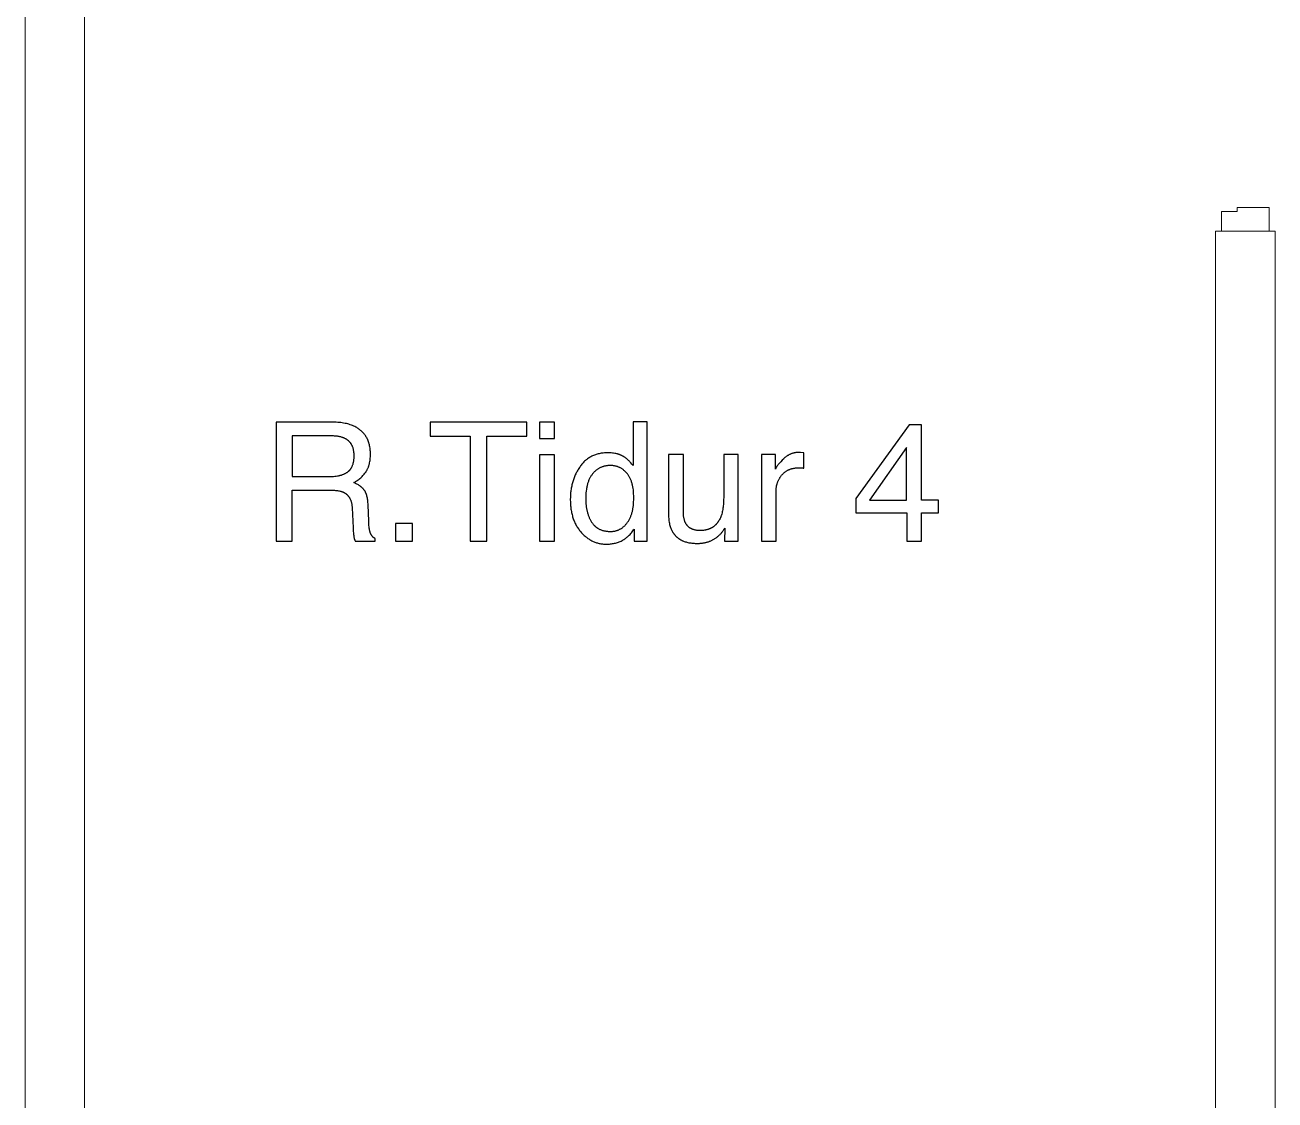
# Model space of a CAD drawing. Header units: metres. Extents: x 0 to 2861, y -1 to 1496.
# Drawn here: x 18.375 to 21.525, y 23.611 to 26.322 of the extents above; entities that cross this region are included whole.
import ezdxf

# ---------------------------------------------------------------- set-up
doc = ezdxf.new("R2010")
doc.units = ezdxf.units.M
doc.layers.add('ARS-KUSEN', color=25, linetype='Continuous', lineweight=9)
doc.layers.add('ARS_DINDING', color=1, linetype='Continuous', lineweight=15)
doc.layers.add('Default', color=18, linetype='Continuous')

msp = doc.modelspace()

# ---------------------------------------------------------------- linework, layer by layer
at = {"layer": 'ARS-KUSEN'}
msp.add_lwpolyline([(21.3898, 25.8015), (21.3898, 25.8515), (21.4298, 25.8515), (21.4298, 25.8615), (21.5098, 25.8615), (21.5098, 25.8015)], close=True, dxfattribs=at)
at = {"layer": 'ARS_DINDING', "color": 251}
for points in [[(18.5248, 22.6465), (18.3748, 22.6465), (18.3748, 26.7715)], [(18.5248, 26.7715), (18.5248, 22.7965)], [(21.3748, 22.7965), (21.3748, 25.8015), (21.5248, 25.8015), (21.5248, 23.4215)]]:
    msp.add_lwpolyline(points, dxfattribs=at)
at = {"layer": 'Default'}
for points in [[(19.1465, 25.3202), (19.0077, 25.3202)], [(19.0077, 25.3202), (19.0077, 25.0202)], [(19.2031, 25.1677), (19.2056, 25.169), (19.208, 25.1704), (19.2103, 25.1718), (19.2125, 25.1733), (19.2147, 25.1748), (19.2169, 25.1764), (19.2189, 25.1781), (19.2209, 25.1798), (19.2228, 25.1815), (19.2246, 25.1833), (19.2264, 25.1852), (19.2281, 25.1871), (19.2298, 25.189), (19.2313, 25.1911), (19.2328, 25.1931), (19.2342, 25.1952), (19.2349, 25.1963), (19.2356, 25.1974), (19.2362, 25.1985), (19.2368, 25.1997), (19.2374, 25.2008), (19.238, 25.202), (19.2386, 25.2032), (19.2391, 25.2044), (19.2396, 25.2057), (19.2401, 25.2069), (19.2406, 25.2082), (19.241, 25.2095), (19.2414, 25.2108), (19.2418, 25.2121), (19.2422, 25.2135), (19.2426, 25.2148), (19.2429, 25.2162), (19.2432, 25.2176), (19.2438, 25.2205), (19.2443, 25.2235), (19.2447, 25.2265), (19.245, 25.2296), (19.2452, 25.2328), (19.2453, 25.236), (19.2454, 25.2393), (19.2453, 25.2425), (19.2452, 25.2457), (19.245, 25.2487), (19.2447, 25.2518), (19.2443, 25.2547), (19.2439, 25.2576), (19.2433, 25.2604), (19.2427, 25.2631), (19.242, 25.2658), (19.2416, 25.2672), (19.2412, 25.2685), (19.2408, 25.2698), (19.2404, 25.271), (19.2399, 25.2723), (19.2394, 25.2735), (19.2389, 25.2748), (19.2384, 25.276), (19.2378, 25.2772), (19.2373, 25.2783), (19.2367, 25.2795), (19.2361, 25.2806), (19.2354, 25.2818), (19.2348, 25.2829), (19.2341, 25.284), (19.2334, 25.2851), (19.2327, 25.2861), (19.232, 25.2872), (19.2312, 25.2882), (19.2305, 25.2893), (19.2297, 25.2903), (19.2289, 25.2912), (19.228, 25.2922), (19.2272, 25.2932), (19.2263, 25.2941), (19.2254, 25.295), (19.2245, 25.2959), (19.2235, 25.2968), (19.2226, 25.2977), (19.2216, 25.2986), (19.2206, 25.2994), (19.2196, 25.3003), (19.2185, 25.3011), (19.2175, 25.3019), (19.2164, 25.3027), (19.2153, 25.3034), (19.2141, 25.3042), (19.213, 25.3049), (19.2118, 25.3056), (19.2106, 25.3063), (19.2082, 25.3077), (19.2057, 25.309), (19.2031, 25.3102), (19.2017, 25.3108), (19.2003, 25.3114), (19.1973, 25.3126), (19.1943, 25.3136), (19.1912, 25.3146), (19.188, 25.3155), (19.1847, 25.3163), (19.1813, 25.3171), (19.1778, 25.3177), (19.1742, 25.3183), (19.1706, 25.3188), (19.1668, 25.3192), (19.1629, 25.3196), (19.159, 25.3199), (19.1549, 25.3201), (19.1508, 25.3202), (19.1465, 25.3202)], [(19.6393, 25.3202), (19.3959, 25.3202)], [(19.3959, 25.3202), (19.3959, 25.2845)], [(19.6393, 25.2845), (19.6393, 25.3202)], [(19.6716, 25.3202), (19.6716, 25.2786)], [(19.7089, 25.3202), (19.6716, 25.3202)], [(19.7089, 25.2786), (19.7089, 25.3202)], [(19.9428, 25.3212), (19.9074, 25.3212)], [(19.9074, 25.3212), (19.9074, 25.2108)], [(19.9428, 25.0202), (19.9428, 25.3212)], [(20.6028, 25.3135), (20.4689, 25.1276)], [(20.6339, 25.3135), (20.6028, 25.3135)], [(20.6339, 25.1238), (20.6339, 25.3135)], [(19.1475, 25.2853), (19.0483, 25.2853)], [(19.0483, 25.2853), (19.0483, 25.1828)], [(19.1422, 25.1828), (19.1458, 25.1828), (19.1492, 25.183), (19.1525, 25.1832), (19.1558, 25.1835), (19.1589, 25.1839), (19.162, 25.1844), (19.1635, 25.1847), (19.165, 25.185), (19.1664, 25.1853), (19.1678, 25.1856), (19.1692, 25.186), (19.1706, 25.1864), (19.172, 25.1868), (19.1733, 25.1872), (19.1746, 25.1877), (19.1759, 25.1882), (19.1772, 25.1887), (19.1784, 25.1892), (19.1796, 25.1898), (19.1808, 25.1903), (19.182, 25.1909), (19.1831, 25.1915), (19.1842, 25.1922), (19.1853, 25.1928), (19.1864, 25.1935), (19.1875, 25.1942), (19.188, 25.1946), (19.1885, 25.1949), (19.189, 25.1953), (19.1895, 25.1957), (19.19, 25.1961), (19.1904, 25.1965), (19.1909, 25.1969), (19.1914, 25.1974), (19.1918, 25.1978), (19.1923, 25.1982), (19.1927, 25.1987), (19.1931, 25.1991), (19.1935, 25.1996), (19.194, 25.2001), (19.1944, 25.2006), (19.1948, 25.2011), (19.1951, 25.2016), (19.1955, 25.2021), (19.1959, 25.2026), (19.1962, 25.2032), (19.1966, 25.2037), (19.1969, 25.2042), (19.1973, 25.2048), (19.1976, 25.2054), (19.1982, 25.2065), (19.1988, 25.2077), (19.1994, 25.209), (19.2, 25.2102), (19.2005, 25.2116), (19.2009, 25.2129), (19.2014, 25.2143), (19.2018, 25.2157), (19.2021, 25.2171), (19.2025, 25.2186), (19.2028, 25.2201), (19.2031, 25.2217), (19.2033, 25.2233), (19.2035, 25.2249), (19.2037, 25.2266), (19.2039, 25.2283), (19.204, 25.23), (19.204, 25.2318), (19.2041, 25.2336), (19.2041, 25.2355), (19.2041, 25.2374), (19.204, 25.2394), (19.2039, 25.2413), (19.2038, 25.2432), (19.2035, 25.245), (19.2033, 25.2468), (19.203, 25.2485), (19.2027, 25.2502), (19.2023, 25.2519), (19.2018, 25.2535), (19.2014, 25.2551), (19.2008, 25.2566), (19.2006, 25.2574), (19.2003, 25.2581), (19.2, 25.2589), (19.1997, 25.2596), (19.1993, 25.2603), (19.199, 25.261), (19.1987, 25.2617), (19.1983, 25.2624), (19.1979, 25.2631), (19.1975, 25.2638), (19.1972, 25.2644), (19.1967, 25.2651), (19.1963, 25.2657), (19.1959, 25.2663), (19.1955, 25.267), (19.195, 25.2676), (19.1946, 25.2682), (19.1941, 25.2688), (19.1936, 25.2693), (19.1931, 25.2699), (19.1926, 25.2705), (19.1921, 25.271), (19.1916, 25.2715), (19.191, 25.2721), (19.1905, 25.2726), (19.1899, 25.2731), (19.1893, 25.2736), (19.1887, 25.2741), (19.1881, 25.2746), (19.1875, 25.275), (19.1869, 25.2755), (19.1863, 25.2759), (19.1856, 25.2764), (19.185, 25.2768), (19.1843, 25.2772), (19.1837, 25.2776), (19.183, 25.278), (19.1823, 25.2784), (19.1808, 25.2792), (19.18, 25.2795), (19.1792, 25.2799), (19.1784, 25.2803), (19.1776, 25.2806), (19.1767, 25.2809), (19.1759, 25.2813), (19.175, 25.2816), (19.1741, 25.2818), (19.1722, 25.2824), (19.1703, 25.2829), (19.1683, 25.2834), (19.1663, 25.2838), (19.1642, 25.2841), (19.162, 25.2844), (19.1597, 25.2847), (19.1574, 25.2849), (19.1551, 25.2851), (19.1526, 25.2852), (19.1501, 25.2853), (19.1475, 25.2853)], [(19.3959, 25.2845), (19.497, 25.2845)], [(19.497, 25.2845), (19.497, 25.0202)], [(19.5382, 25.0202), (19.5382, 25.2845)], [(19.5382, 25.2845), (19.6393, 25.2845)], [(19.6716, 25.2786), (19.7089, 25.2786)], [(19.6716, 25.2379), (19.6716, 25.0202)], [(19.7089, 25.2379), (19.6716, 25.2379)], [(19.7089, 25.0202), (19.7089, 25.2379)], [(19.8431, 25.2428), (19.8403, 25.2428), (19.8375, 25.2427), (19.8348, 25.2425), (19.8321, 25.2423), (19.8295, 25.242), (19.8269, 25.2416), (19.8243, 25.2411), (19.8218, 25.2406), (19.8193, 25.24), (19.8168, 25.2394), (19.8144, 25.2387), (19.8121, 25.2379), (19.8097, 25.237), (19.8075, 25.2361), (19.8052, 25.2351), (19.803, 25.2341), (19.8009, 25.2329), (19.7987, 25.2317), (19.7967, 25.2305), (19.7946, 25.2291), (19.7926, 25.2277), (19.7907, 25.2263), (19.7888, 25.2247), (19.7869, 25.2231), (19.7851, 25.2214), (19.7833, 25.2197), (19.7815, 25.2179), (19.7798, 25.216), (19.7781, 25.2141), (19.7765, 25.212), (19.7749, 25.2099), (19.7734, 25.2078), (19.7719, 25.2056), (19.7704, 25.2034), (19.769, 25.2011), (19.7677, 25.1988), (19.7663, 25.1965), (19.7651, 25.1942), (19.7639, 25.1919), (19.7627, 25.1895), (19.7616, 25.1871), (19.7605, 25.1847), (19.7595, 25.1822), (19.7585, 25.1797), (19.7576, 25.1772), (19.7567, 25.1747), (19.7559, 25.1722), (19.7551, 25.1696), (19.7543, 25.167), (19.7536, 25.1644), (19.753, 25.1617), (19.7524, 25.159), (19.7519, 25.1563), (19.7514, 25.1536), (19.7509, 25.1509), (19.7505, 25.1481), (19.7501, 25.1453), (19.7498, 25.1425), (19.7494, 25.1367), (19.7491, 25.1309), (19.749, 25.125), (19.7491, 25.1187), (19.7492, 25.1156), (19.7494, 25.1125), (19.7496, 25.1095), (19.7499, 25.1066), (19.7503, 25.1036), (19.7506, 25.1007), (19.7511, 25.0979), (19.7516, 25.0951), (19.7521, 25.0923), (19.7527, 25.0895), (19.7534, 25.0869), (19.7541, 25.0842), (19.7549, 25.0816), (19.7557, 25.079), (19.7565, 25.0765), (19.7574, 25.074), (19.7584, 25.0715), (19.7594, 25.0691), (19.7605, 25.0667), (19.7616, 25.0644), (19.7628, 25.0621), (19.764, 25.0598), (19.7653, 25.0576), (19.7666, 25.0554), (19.768, 25.0533), (19.7695, 25.0512), (19.7709, 25.0491), (19.7725, 25.0471), (19.7741, 25.0451), (19.7757, 25.0432), (19.7774, 25.0413), (19.7791, 25.0395), (19.7808, 25.0377), (19.7826, 25.036), (19.7843, 25.0343), (19.7861, 25.0327), (19.7879, 25.0312), (19.7897, 25.0297), (19.7916, 25.0283), (19.7934, 25.027), (19.7953, 25.0257), (19.7972, 25.0245), (19.7991, 25.0233), (19.801, 25.0222), (19.803, 25.0211), (19.8049, 25.0201), (19.8069, 25.0192), (19.8089, 25.0183), (19.811, 25.0175), (19.813, 25.0168), (19.8151, 25.0161), (19.8171, 25.0155), (19.8192, 25.0149), (19.8214, 25.0144), (19.8235, 25.0139), (19.8257, 25.0135), (19.8279, 25.0132), (19.8301, 25.0129), (19.8323, 25.0127), (19.8345, 25.0126), (19.8368, 25.0125), (19.839, 25.0125), (19.8418, 25.0125), (19.8446, 25.0126), (19.8474, 25.0128), (19.8501, 25.013), (19.8527, 25.0133), (19.8553, 25.0137), (19.8579, 25.0142), (19.8604, 25.0147), (19.8629, 25.0153), (19.8654, 25.016), (19.8678, 25.0167), (19.8702, 25.0175), (19.8725, 25.0184), (19.8748, 25.0193), (19.8771, 25.0204), (19.8793, 25.0214), (19.8804, 25.022), (19.8814, 25.0226), (19.8825, 25.0232), (19.8836, 25.0239), (19.8846, 25.0245), (19.8857, 25.0252), (19.8867, 25.0259), (19.8878, 25.0266), (19.8888, 25.0274), (19.8898, 25.0282), (19.8908, 25.0289), (19.8918, 25.0298), (19.8928, 25.0306), (19.8937, 25.0315), (19.8957, 25.0332), (19.8975, 25.0351), (19.8994, 25.0371), (19.9012, 25.0391), (19.903, 25.0412), (19.9047, 25.0435), (19.9064, 25.0458), (19.9081, 25.0482), (19.9097, 25.0506)], [(19.9074, 25.2108), (19.9044, 25.2144), (19.9014, 25.2178), (19.8985, 25.2209), (19.8971, 25.2224), (19.8957, 25.2238), (19.8943, 25.2251), (19.8929, 25.2263), (19.8916, 25.2275), (19.8903, 25.2286), (19.889, 25.2296), (19.8877, 25.2305), (19.8864, 25.2314), (19.8852, 25.2322), (19.8841, 25.2329), (19.883, 25.2335), (19.8819, 25.2341), (19.8808, 25.2347), (19.8797, 25.2353), (19.8785, 25.2358), (19.8774, 25.2363), (19.8762, 25.2368), (19.875, 25.2373), (19.8738, 25.2378), (19.8726, 25.2382), (19.8713, 25.2387), (19.8701, 25.2391), (19.8688, 25.2395), (19.8675, 25.2398), (19.8662, 25.2402), (19.8635, 25.2408), (19.8608, 25.2413), (19.858, 25.2418), (19.8552, 25.2422), (19.8523, 25.2424), (19.8493, 25.2427), (19.8462, 25.2428), (19.8431, 25.2428)], [(20.0339, 25.2389), (19.9963, 25.2389)], [(19.9963, 25.2389), (19.9963, 25.0903)], [(20.0339, 25.0937), (20.0339, 25.2389)], [(20.1723, 25.2389), (20.1356, 25.2389)], [(20.1356, 25.2389), (20.1356, 25.1315)], [(20.1723, 25.0202), (20.1723, 25.2389)], [(20.2657, 25.2389), (20.2307, 25.2389)], [(20.2307, 25.2389), (20.2307, 25.0202)], [(20.3371, 25.2428), (20.3288, 25.2436), (20.3267, 25.2438), (20.3259, 25.2438), (20.3256, 25.2438), (20.3253, 25.2438), (20.3239, 25.2438), (20.3226, 25.2438), (20.3212, 25.2437), (20.3199, 25.2436), (20.3186, 25.2435), (20.3173, 25.2433), (20.316, 25.2431), (20.3147, 25.2428), (20.3134, 25.2426), (20.3121, 25.2423), (20.3109, 25.242), (20.3096, 25.2416), (20.3084, 25.2412), (20.3071, 25.2408), (20.3059, 25.2404), (20.3047, 25.2399), (20.3035, 25.2394), (20.3023, 25.2388), (20.3011, 25.2383), (20.3, 25.2377), (20.2988, 25.237), (20.2977, 25.2364), (20.2965, 25.2357), (20.2954, 25.2349), (20.2943, 25.2342), (20.2931, 25.2334), (20.292, 25.2326), (20.291, 25.2317), (20.2899, 25.2308), (20.2888, 25.2299), (20.2877, 25.229), (20.2867, 25.228), (20.2827, 25.2241), (20.2791, 25.2204), (20.2774, 25.2186), (20.2759, 25.2168), (20.2744, 25.2151), (20.2731, 25.2134), (20.2718, 25.2117), (20.2706, 25.2101), (20.2695, 25.2085), (20.2686, 25.207), (20.2681, 25.2062), (20.2677, 25.2055), (20.2673, 25.2047), (20.2669, 25.204), (20.2666, 25.2033), (20.2662, 25.2026), (20.2659, 25.2018), (20.2657, 25.2012)], [(20.2657, 25.2012), (20.2657, 25.2389)], [(20.3371, 25.204), (20.3371, 25.2428)], [(20.5965, 25.2563), (20.5028, 25.1238)], [(20.5965, 25.1238), (20.5965, 25.2563)], [(20.2675, 25.146), (20.2675, 25.1475), (20.2675, 25.1489), (20.2676, 25.1503), (20.2677, 25.1518), (20.2679, 25.1532), (20.268, 25.1546), (20.2682, 25.1559), (20.2684, 25.1573), (20.2687, 25.1587), (20.2689, 25.16), (20.2693, 25.1614), (20.2696, 25.1627), (20.27, 25.164), (20.2703, 25.1654), (20.2708, 25.1667), (20.2712, 25.1679), (20.2717, 25.1692), (20.2722, 25.1705), (20.2727, 25.1718), (20.2733, 25.173), (20.2739, 25.1742), (20.2745, 25.1755), (20.2752, 25.1767), (20.2759, 25.1779), (20.2766, 25.1791), (20.2773, 25.1803), (20.2781, 25.1815), (20.2789, 25.1826), (20.2797, 25.1838), (20.2806, 25.1849), (20.2815, 25.186), (20.2824, 25.1872), (20.2833, 25.1883), (20.2843, 25.1893), (20.2853, 25.1904), (20.2863, 25.1914), (20.2874, 25.1923), (20.2884, 25.1932), (20.2895, 25.1941), (20.2907, 25.195), (20.2918, 25.1958), (20.293, 25.1966), (20.2942, 25.1973), (20.2954, 25.1981), (20.2966, 25.1987), (20.2979, 25.1994), (20.2992, 25.2), (20.3005, 25.2006), (20.3019, 25.2011), (20.3032, 25.2016), (20.3046, 25.2021), (20.3061, 25.2025), (20.3075, 25.2029), (20.309, 25.2033), (20.3105, 25.2036), (20.312, 25.2039), (20.3135, 25.2042), (20.3151, 25.2044), (20.3167, 25.2046), (20.3183, 25.2048), (20.32, 25.2049), (20.3217, 25.205), (20.3234, 25.205), (20.3251, 25.205), (20.3282, 25.205), (20.3297, 25.2049), (20.3311, 25.2048), (20.3325, 25.2047), (20.334, 25.2045), (20.3355, 25.2043), (20.3371, 25.204)], [(19.0483, 25.1828), (19.1422, 25.1828)], [(19.0483, 25.0202), (19.0483, 25.1489)], [(19.0483, 25.1489), (19.1408, 25.1489)], [(19.1408, 25.1489), (19.1468, 25.1488), (19.1524, 25.1485), (19.1551, 25.1483), (19.1576, 25.1481), (19.1601, 25.1478), (19.1624, 25.1475), (19.1646, 25.1471), (19.1668, 25.1467), (19.1688, 25.1463), (19.1707, 25.1458), (19.1716, 25.1455), (19.1725, 25.1452), (19.1734, 25.145), (19.1742, 25.1447), (19.1751, 25.1443), (19.1759, 25.144), (19.1766, 25.1437), (19.1774, 25.1434), (19.178, 25.143), (19.1786, 25.1427), (19.1792, 25.1424), (19.1798, 25.142), (19.1804, 25.1417), (19.181, 25.1413), (19.1816, 25.1409), (19.1822, 25.1406), (19.1827, 25.1402), (19.1833, 25.1398), (19.1838, 25.1393), (19.1844, 25.1389), (19.1849, 25.1385), (19.1854, 25.1381), (19.1859, 25.1376), (19.1864, 25.1371), (19.1869, 25.1367), (19.1873, 25.1362), (19.1878, 25.1357), (19.1883, 25.1352), (19.1887, 25.1347), (19.1892, 25.1342), (19.1896, 25.1337), (19.19, 25.1331), (19.1904, 25.1326), (19.1908, 25.132), (19.1912, 25.1315), (19.1916, 25.1309), (19.192, 25.1303), (19.1923, 25.1297), (19.1927, 25.1291), (19.193, 25.1285), (19.1934, 25.1279), (19.1937, 25.1273), (19.1943, 25.126), (19.1949, 25.1246), (19.1955, 25.1233), (19.196, 25.1219), (19.1965, 25.1204), (19.1969, 25.119), (19.1973, 25.1174), (19.1977, 25.1159), (19.198, 25.1143), (19.1983, 25.1127), (19.1986, 25.111), (19.1988, 25.1093), (19.199, 25.1075), (19.1991, 25.1058), (19.1992, 25.1039)], [(19.2394, 25.1111), (19.2393, 25.1143), (19.2391, 25.1174), (19.2388, 25.1204), (19.2384, 25.1233), (19.238, 25.126), (19.2376, 25.1287), (19.237, 25.1312), (19.2365, 25.1336), (19.2361, 25.1348), (19.2358, 25.1359), (19.2355, 25.137), (19.2351, 25.1381), (19.2347, 25.1392), (19.2343, 25.1402), (19.2339, 25.1412), (19.2335, 25.1421), (19.2331, 25.1431), (19.2326, 25.144), (19.2321, 25.1449), (19.2316, 25.1457), (19.2311, 25.1466), (19.2306, 25.1474), (19.2301, 25.1481), (19.2295, 25.1489), (19.229, 25.1496), (19.2284, 25.1503), (19.2278, 25.151), (19.2272, 25.1517), (19.2266, 25.1524), (19.2259, 25.1531), (19.2252, 25.1538), (19.2246, 25.1544), (19.2239, 25.1551), (19.2231, 25.1557), (19.2224, 25.1563), (19.2217, 25.157), (19.2209, 25.1576), (19.2201, 25.1582), (19.2185, 25.1594), (19.2168, 25.1605), (19.215, 25.1617), (19.2132, 25.1628), (19.2113, 25.1638), (19.2094, 25.1648), (19.2073, 25.1658), (19.2053, 25.1668), (19.2031, 25.1677)], [(20.2675, 25.0202), (20.2675, 25.146)], [(19.2409, 25.0709), (19.2394, 25.1111)], [(20.1356, 25.1315), (20.1354, 25.1237), (20.1351, 25.1163), (20.1348, 25.1128), (20.1345, 25.1094), (20.1341, 25.1061), (20.1337, 25.1029), (20.1332, 25.0998), (20.1326, 25.0968), (20.132, 25.0939), (20.1313, 25.0911), (20.1306, 25.0884), (20.1298, 25.0859), (20.1294, 25.0846), (20.1289, 25.0834), (20.1285, 25.0822), (20.128, 25.0811), (20.1271, 25.079), (20.1262, 25.0769), (20.1252, 25.0749), (20.1242, 25.073), (20.1236, 25.0721), (20.1231, 25.0712), (20.1225, 25.0703), (20.1219, 25.0694), (20.1214, 25.0686), (20.1208, 25.0677), (20.1202, 25.0669), (20.1195, 25.0661), (20.1189, 25.0653), (20.1183, 25.0645), (20.1176, 25.0637), (20.1169, 25.063), (20.1163, 25.0623), (20.1156, 25.0615), (20.1149, 25.0608), (20.1141, 25.0602), (20.1134, 25.0595), (20.1127, 25.0589), (20.1119, 25.0582), (20.1112, 25.0576), (20.1104, 25.057), (20.1096, 25.0564), (20.1088, 25.0559), (20.108, 25.0553), (20.1072, 25.0548), (20.1063, 25.0543), (20.1055, 25.0538), (20.1046, 25.0533), (20.1038, 25.0529), (20.1029, 25.0524), (20.102, 25.052), (20.1011, 25.0516), (20.1002, 25.0512), (20.0992, 25.0508), (20.0983, 25.0505), (20.0973, 25.0501), (20.0964, 25.0498), (20.0954, 25.0495), (20.0944, 25.0492), (20.0934, 25.0489), (20.0924, 25.0486), (20.0914, 25.0484), (20.0903, 25.0482), (20.0893, 25.048), (20.0871, 25.0476), (20.0849, 25.0473), (20.0827, 25.0471), (20.0804, 25.0469), (20.0781, 25.0468), (20.0757, 25.0468), (20.0741, 25.0468), (20.0724, 25.0468), (20.0709, 25.0469), (20.0693, 25.0471), (20.0678, 25.0472), (20.0663, 25.0475), (20.0648, 25.0477), (20.0634, 25.048), (20.062, 25.0483), (20.0607, 25.0487), (20.0593, 25.0491), (20.058, 25.0495), (20.0574, 25.0498), (20.0568, 25.05), (20.0562, 25.0503), (20.0556, 25.0505), (20.055, 25.0508), (20.0544, 25.0511), (20.0538, 25.0514), (20.0532, 25.0517), (20.0526, 25.052), (20.0521, 25.0523), (20.0515, 25.0526), (20.051, 25.053), (20.0505, 25.0533), (20.0499, 25.0537), (20.0494, 25.054), (20.0489, 25.0544), (20.0484, 25.0548), (20.0479, 25.0552), (20.0474, 25.0556), (20.047, 25.056), (20.0465, 25.0565), (20.046, 25.0569), (20.0456, 25.0573), (20.0451, 25.0578), (20.0447, 25.0583), (20.0443, 25.0587), (20.0439, 25.0592), (20.0434, 25.0597), (20.043, 25.0602), (20.0426, 25.0607), (20.0423, 25.0612), (20.0419, 25.0618), (20.0415, 25.0623), (20.0412, 25.0629), (20.0408, 25.0634), (20.0405, 25.064), (20.0401, 25.0646), (20.0398, 25.0652), (20.0392, 25.0664), (20.0388, 25.067), (20.0385, 25.0677), (20.0382, 25.0684), (20.0379, 25.0691), (20.0376, 25.0698), (20.0374, 25.0706), (20.0368, 25.0721), (20.0364, 25.0736), (20.0359, 25.0752), (20.0355, 25.0768), (20.0352, 25.0785), (20.0349, 25.0803), (20.0346, 25.082), (20.0344, 25.0839), (20.0342, 25.0857), (20.034, 25.0877), (20.0339, 25.0896), (20.0339, 25.0917), (20.0339, 25.0937)], [(20.4689, 25.1276), (20.4689, 25.0917)], [(20.5028, 25.1238), (20.5965, 25.1238)], [(20.677, 25.1238), (20.6339, 25.1238)], [(20.677, 25.0917), (20.677, 25.1238)], [(19.1992, 25.1039), (19.2017, 25.0539)], [(19.9963, 25.0903), (19.9963, 25.0868), (19.9964, 25.0834), (19.9966, 25.0802), (19.9969, 25.077), (19.9972, 25.0739), (19.9976, 25.0709), (19.998, 25.0679), (19.9986, 25.0651), (19.9992, 25.0623), (19.9999, 25.0597), (20.0006, 25.0571), (20.001, 25.0558), (20.0015, 25.0546), (20.0019, 25.0534), (20.0024, 25.0522), (20.0028, 25.051), (20.0033, 25.0499), (20.0038, 25.0488), (20.0044, 25.0477), (20.0049, 25.0466), (20.0055, 25.0455), (20.0066, 25.0436), (20.0071, 25.0427), (20.0077, 25.0418), (20.0083, 25.0408), (20.0089, 25.04), (20.0095, 25.0391), (20.0102, 25.0382), (20.0108, 25.0374), (20.0115, 25.0365), (20.0122, 25.0357), (20.0129, 25.0349), (20.0136, 25.0341), (20.0143, 25.0334), (20.0151, 25.0326), (20.0158, 25.0319), (20.0166, 25.0311), (20.0174, 25.0304), (20.0182, 25.0297), (20.019, 25.0291), (20.0198, 25.0284), (20.0207, 25.0278), (20.0215, 25.0271), (20.0224, 25.0265), (20.0233, 25.0259), (20.0242, 25.0253), (20.0251, 25.0247), (20.026, 25.0242), (20.027, 25.0236), (20.0279, 25.0231), (20.0289, 25.0226), (20.0299, 25.0221), (20.0309, 25.0216), (20.0319, 25.0212), (20.0329, 25.0207), (20.034, 25.0203), (20.0361, 25.0195), (20.0383, 25.0187), (20.0406, 25.018), (20.0429, 25.0173), (20.0452, 25.0168), (20.0477, 25.0162), (20.0502, 25.0158), (20.0527, 25.0154), (20.0553, 25.0151), (20.058, 25.0148), (20.0607, 25.0146), (20.0635, 25.0144), (20.0663, 25.0143), (20.0692, 25.0143), (20.0711, 25.0143), (20.0729, 25.0144), (20.0747, 25.0144), (20.0766, 25.0146), (20.0784, 25.0147), (20.0801, 25.0149), (20.0819, 25.0151), (20.0836, 25.0154), (20.0854, 25.0157), (20.0871, 25.016), (20.0888, 25.0163), (20.0904, 25.0167), (20.0921, 25.0171), (20.0937, 25.0176), (20.0954, 25.0181), (20.097, 25.0186), (20.0986, 25.0191), (20.1001, 25.0197), (20.1017, 25.0203), (20.1032, 25.021), (20.1047, 25.0217), (20.1062, 25.0224), (20.1077, 25.0232), (20.1092, 25.0239), (20.1106, 25.0248), (20.112, 25.0256), (20.1135, 25.0265), (20.1148, 25.0274), (20.1162, 25.0284), (20.1176, 25.0294), (20.1189, 25.0304), (20.1202, 25.0314), (20.1216, 25.0325), (20.1228, 25.0337), (20.1241, 25.0348), (20.1253, 25.036), (20.1265, 25.0372), (20.1277, 25.0384), (20.1289, 25.0397), (20.13, 25.041), (20.1311, 25.0423), (20.1322, 25.0437), (20.1332, 25.0451), (20.1342, 25.0465), (20.1352, 25.0479), (20.1362, 25.0494), (20.1371, 25.0509), (20.138, 25.0525)], [(20.4689, 25.0917), (20.5971, 25.0917)], [(20.5971, 25.0917), (20.5971, 25.0202)], [(20.6339, 25.0202), (20.6339, 25.0917)], [(20.6339, 25.0917), (20.677, 25.0917)], [(19.2017, 25.0539), (19.2021, 25.0458), (19.2026, 25.0392), (19.2028, 25.0364), (19.2031, 25.034), (19.2034, 25.0319), (19.2036, 25.031), (19.2037, 25.0302), (19.204, 25.0287), (19.2044, 25.0273), (19.2047, 25.0259), (19.2051, 25.0247), (19.2053, 25.024), (19.2056, 25.0234), (19.2058, 25.0229), (19.206, 25.0223), (19.2062, 25.0218), (19.2065, 25.0212), (19.2067, 25.0207), (19.207, 25.0202)], [(19.2568, 25.027), (19.2565, 25.0271), (19.2562, 25.0272), (19.2559, 25.0274), (19.2557, 25.0275), (19.2554, 25.0277), (19.2551, 25.0278), (19.2548, 25.028), (19.2545, 25.0281), (19.2543, 25.0283), (19.254, 25.0285), (19.2537, 25.0287), (19.2535, 25.0288), (19.2532, 25.029), (19.253, 25.0292), (19.2525, 25.0296), (19.252, 25.0301), (19.2515, 25.0305), (19.251, 25.031), (19.2506, 25.0315), (19.2501, 25.032), (19.2497, 25.0325), (19.2493, 25.033), (19.2488, 25.0336), (19.2484, 25.0342), (19.248, 25.0348), (19.2477, 25.0354), (19.2473, 25.036), (19.2469, 25.0367), (19.2466, 25.0374), (19.2463, 25.0381), (19.2459, 25.0388), (19.2456, 25.0396), (19.2453, 25.0403), (19.245, 25.0411), (19.2447, 25.0419), (19.2445, 25.0427), (19.2442, 25.0436), (19.244, 25.0445), (19.2435, 25.0464), (19.2432, 25.0476), (19.2429, 25.0488), (19.2427, 25.0501), (19.2423, 25.0529), (19.2419, 25.0559), (19.2416, 25.0592), (19.2413, 25.0628), (19.2409, 25.0709)], [(19.3087, 25.0647), (19.3087, 25.0202)], [(19.3514, 25.0647), (19.3087, 25.0647)], [(19.3514, 25.0202), (19.3514, 25.0647)], [(19.9097, 25.0506), (19.9097, 25.0202)], [(20.138, 25.0525), (20.1376, 25.0202)], [(19.0077, 25.0202), (19.0483, 25.0202)], [(19.207, 25.0202), (19.2568, 25.0202)], [(19.2568, 25.0202), (19.2568, 25.027)], [(19.3087, 25.0202), (19.3514, 25.0202)], [(19.497, 25.0202), (19.5382, 25.0202)], [(19.6716, 25.0202), (19.7089, 25.0202)], [(19.9097, 25.0202), (19.9428, 25.0202)], [(20.1376, 25.0202), (20.1723, 25.0202)], [(20.2307, 25.0202), (20.2675, 25.0202)], [(20.5971, 25.0202), (20.6339, 25.0202)]]:
    msp.add_lwpolyline(points, dxfattribs=at)
msp.add_lwpolyline([(19.7878, 25.127), (19.7878, 25.1227), (19.788, 25.1184), (19.7883, 25.1143), (19.7887, 25.1102), (19.7892, 25.1062), (19.7899, 25.1023), (19.7906, 25.0985), (19.7911, 25.0966), (19.7915, 25.0948), (19.792, 25.0929), (19.7925, 25.0911), (19.793, 25.0893), (19.7936, 25.0876), (19.7942, 25.0858), (19.7948, 25.0841), (19.7955, 25.0824), (19.7962, 25.0808), (19.7969, 25.0791), (19.7976, 25.0775), (19.7984, 25.0759), (19.7992, 25.0743), (19.8, 25.0728), (19.8009, 25.0712), (19.8018, 25.0697), (19.8027, 25.0682), (19.8036, 25.0668), (19.8046, 25.0653), (19.8056, 25.064), (19.8067, 25.0627), (19.8078, 25.0614), (19.8089, 25.0602), (19.8101, 25.059), (19.8107, 25.0584), (19.8113, 25.0578), (19.8119, 25.0573), (19.8125, 25.0568), (19.8131, 25.0562), (19.8138, 25.0557), (19.8144, 25.0552), (19.8151, 25.0547), (19.8157, 25.0542), (19.8164, 25.0538), (19.8171, 25.0533), (19.8178, 25.0529), (19.8185, 25.0524), (19.8192, 25.052), (19.8206, 25.0512), (19.8221, 25.0504), (19.8236, 25.0497), (19.8251, 25.0491), (19.8267, 25.0484), (19.8283, 25.0479), (19.83, 25.0473), (19.8317, 25.0468), (19.8334, 25.0464), (19.8352, 25.046), (19.8369, 25.0457), (19.8388, 25.0454), (19.8406, 25.0451), (19.8425, 25.0449), (19.8445, 25.0447), (19.8464, 25.0446), (19.8484, 25.0445), (19.8505, 25.0445), (19.8521, 25.0445), (19.8536, 25.0446), (19.8552, 25.0447), (19.8567, 25.0449), (19.8582, 25.0451), (19.8597, 25.0453), (19.8612, 25.0456), (19.8627, 25.0459), (19.8641, 25.0463), (19.8655, 25.0467), (19.8669, 25.0471), (19.8683, 25.0476), (19.8697, 25.0481), (19.8711, 25.0487), (19.8724, 25.0493), (19.8737, 25.05), (19.875, 25.0507), (19.8763, 25.0515), (19.8776, 25.0523), (19.8788, 25.0531), (19.8801, 25.054), (19.8813, 25.0549), (19.8825, 25.0559), (19.8837, 25.0569), (19.8848, 25.0579), (19.886, 25.059), (19.8871, 25.0601), (19.8882, 25.0613), (19.8893, 25.0625), (19.8903, 25.0638), (19.8914, 25.0651), (19.8924, 25.0665), (19.8935, 25.0679), (19.8944, 25.0693), (19.8954, 25.0708), (19.8963, 25.0723), (19.8972, 25.0738), (19.898, 25.0754), (19.8988, 25.077), (19.8996, 25.0786), (19.9004, 25.0803), (19.9011, 25.0821), (19.9018, 25.0838), (19.9025, 25.0856), (19.9031, 25.0875), (19.9037, 25.0893), (19.9042, 25.0912), (19.9048, 25.0932), (19.9053, 25.0952), (19.9057, 25.0972), (19.9062, 25.0993), (19.9066, 25.1014), (19.9073, 25.1057), (19.9079, 25.1101), (19.9083, 25.1148), (19.9086, 25.1195), (19.9088, 25.1244), (19.9089, 25.1295), (19.9088, 25.1346), (19.9086, 25.1395), (19.9083, 25.1443), (19.9078, 25.1489), (19.9072, 25.1533), (19.9069, 25.1554), (19.9065, 25.1575), (19.9061, 25.1596), (19.9056, 25.1616), (19.9052, 25.1636), (19.9046, 25.1655), (19.9041, 25.1674), (19.9035, 25.1693), (19.9029, 25.1711), (19.9023, 25.1729), (19.9016, 25.1746), (19.9009, 25.1763), (19.9001, 25.1779), (19.8993, 25.1795), (19.8985, 25.1811), (19.8977, 25.1826), (19.8968, 25.1841), (19.8959, 25.1855), (19.895, 25.1869), (19.894, 25.1883), (19.893, 25.1896), (19.8919, 25.1908), (19.8909, 25.1921), (19.8898, 25.1933), (19.8887, 25.1944), (19.8876, 25.1955), (19.8864, 25.1966), (19.8853, 25.1976), (19.8841, 25.1986), (19.883, 25.1996), (19.8818, 25.2005), (19.8806, 25.2013), (19.8793, 25.2022), (19.8781, 25.203), (19.8768, 25.2037), (19.8756, 25.2045), (19.8743, 25.2051), (19.873, 25.2058), (19.8717, 25.2064), (19.8703, 25.2069), (19.869, 25.2075), (19.8676, 25.208), (19.8663, 25.2084), (19.8649, 25.2088), (19.8634, 25.2092), (19.862, 25.2095), (19.8606, 25.2098), (19.8591, 25.2101), (19.8577, 25.2103), (19.8562, 25.2104), (19.8547, 25.2106), (19.8531, 25.2107), (19.8516, 25.2107), (19.8501, 25.2108), (19.8483, 25.2107), (19.8466, 25.2107), (19.8449, 25.2106), (19.8433, 25.2104), (19.8416, 25.2102), (19.84, 25.21), (19.8384, 25.2097), (19.8368, 25.2094), (19.8353, 25.2091), (19.8337, 25.2087), (19.8322, 25.2082), (19.8307, 25.2078), (19.8292, 25.2072), (19.8278, 25.2067), (19.8263, 25.2061), (19.8249, 25.2054), (19.8235, 25.2048), (19.8221, 25.204), (19.8208, 25.2033), (19.8195, 25.2025), (19.8181, 25.2016), (19.8168, 25.2007), (19.8156, 25.1998), (19.8143, 25.1988), (19.8131, 25.1978), (19.8119, 25.1967), (19.8107, 25.1956), (19.8095, 25.1945), (19.8084, 25.1933), (19.8072, 25.1921), (19.8061, 25.1908), (19.805, 25.1895), (19.804, 25.1882), (19.8029, 25.1868), (19.8019, 25.1854), (19.801, 25.1839), (19.8001, 25.1824), (19.7992, 25.1808), (19.7983, 25.1793), (19.7975, 25.1776), (19.7967, 25.176), (19.7959, 25.1743), (19.7952, 25.1725), (19.7945, 25.1708), (19.7939, 25.169), (19.7932, 25.1671), (19.7926, 25.1652), (19.7921, 25.1633), (19.7916, 25.1613), (19.7911, 25.1593), (19.7906, 25.1572), (19.7902, 25.1551), (19.7898, 25.153), (19.7895, 25.1509), (19.7889, 25.1464), (19.7884, 25.1418), (19.788, 25.137), (19.7878, 25.1321)], close=True, dxfattribs=at)

doc.saveas('drawing.dxf')
